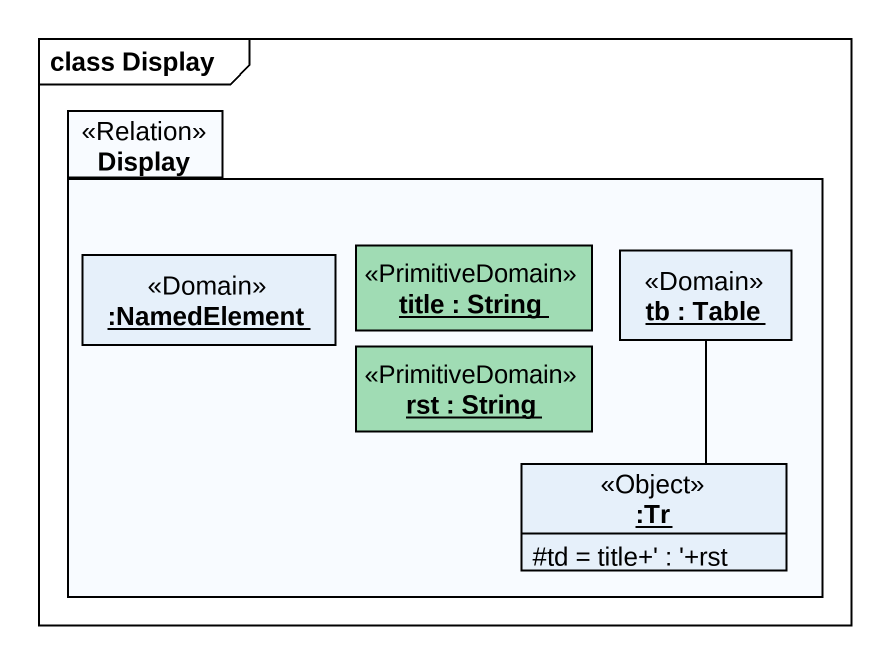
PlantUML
@startuml
mainframe class Display
hide circle
hide empty members
skinparam classAttributeIconSize 0
package Display <<Relation>> {
  object ":NamedElement" as NamedElement <<Domain>>
  object "title : String" as title_ <<PrimitiveDomain>> #A0DCB4
  object "tb : Table" as tb <<Domain>>
  object "rst : String" as rst <<PrimitiveDomain>> #A0DCB4
  object ":Tr" as Tr <<Object>> {
    #td = title+' : '+rst
  }
}
tb -- Tr
@enduml
